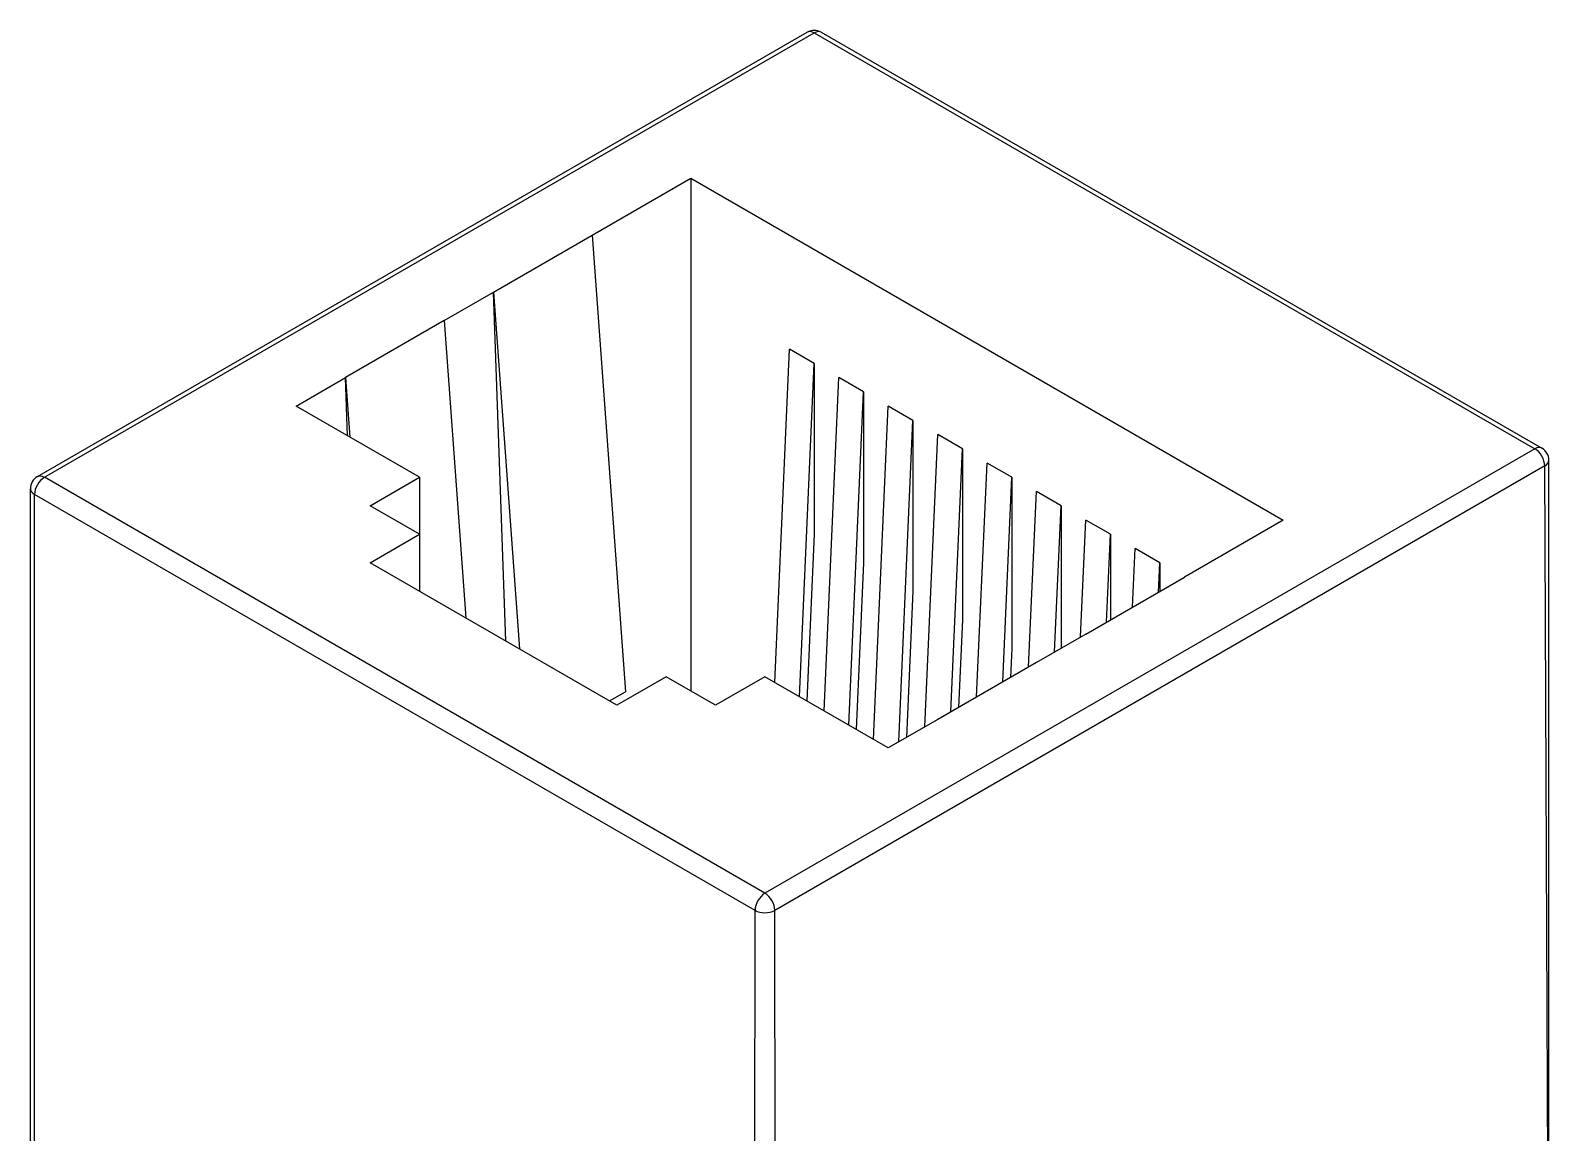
# Model space of a CAD drawing. Header units: millimetres. Extents: x 98 to 524, y -2487 to -1043.
# Drawn here: x 266.01 to 287.77, y -1241.25 to -1225.45 of the extents above; entities that cross this region are included whole.
import ezdxf

# ---------------------------------------------------------------- set-up
doc = ezdxf.new("R2010")
doc.units = ezdxf.units.MM
doc.layers.get('0').update_dxf_attribs({"lineweight": 18})

msp = doc.modelspace()

# ---------------------------------------------------------------- linework, layer by layer
at = {"color": 7, "lineweight": -3, "ltscale": 0.318434}
for p, q in [((266.108, -1231.848), (277.139, -1225.48)), ((266.208, -1231.858), (277.239, -1225.49)), ((287.563, -1231.45), (276.532, -1237.819)), ((287.704, -1231.695), (276.673, -1238.064))]:
    msp.add_line(p, q, dxfattribs=at)
at = {"color": 7, "lineweight": -3, "ltscale": 0.298021}
for p, q in [((277.239, -1225.49), (287.563, -1231.45)), ((277.339, -1225.48), (287.663, -1231.44)), ((276.532, -1237.819), (266.208, -1231.858)), ((276.39, -1238.064), (266.067, -1232.103))]:
    msp.add_line(p, q, dxfattribs=at)
at = {"color": 7, "lineweight": -3, "ltscale": 0.040825}
for p, q in [((274.057, -1228.388), (275.471, -1227.572)), ((272.643, -1229.205), (274.057, -1228.388)), ((271.935, -1229.613), (270.521, -1230.429)), ((271.582, -1231.858), (271.582, -1233.491)), ((283.956, -1232.471), (282.542, -1233.287)), ((281.128, -1234.104), (282.542, -1233.287)), ((280.421, -1234.512), (279.007, -1235.328))]:
    msp.add_line(p, q, dxfattribs=at)
at = {"color": 7, "lineweight": -3, "ltscale": 0.244949}
msp.add_line((275.471, -1227.572), (283.956, -1232.471), dxfattribs=at)
at = {"color": 7, "lineweight": -3, "ltscale": 0.183712}
msp.add_line((275.471, -1227.572), (275.471, -1234.92), dxfattribs=at)
at = {"color": 7, "lineweight": -3, "ltscale": 0.164031}
msp.add_line((274.057, -1228.388), (274.532, -1234.932), dxfattribs=at)
at = {"color": 7, "lineweight": -3, "ltscale": 0.020412}
for p, q in [((271.935, -1229.613), (272.643, -1229.205)), ((269.814, -1230.838), (270.521, -1230.429)), ((270.875, -1232.266), (271.582, -1231.858)), ((271.582, -1232.675), (270.875, -1232.266)), ((270.875, -1233.083), (271.582, -1232.675)), ((271.582, -1232.675), (271.582, -1233.491)), ((281.128, -1234.104), (280.421, -1234.512)), ((275.117, -1234.716), (274.41, -1235.124)), ((275.825, -1235.124), (275.117, -1234.716)), ((276.532, -1234.716), (275.825, -1235.124)), ((279.007, -1235.328), (278.299, -1235.737))]:
    msp.add_line(p, q, dxfattribs=at)
at = {"color": 7, "lineweight": -3, "ltscale": 0.125139}
msp.add_line((272.822, -1234.207), (272.643, -1229.205), dxfattribs=at)
at = {"color": 7, "lineweight": -3, "ltscale": 0.128169}
msp.add_line((272.643, -1229.205), (273.014, -1234.318), dxfattribs=at)
at = {"color": 7, "lineweight": -3, "ltscale": 0.106807}
msp.add_line((271.935, -1229.613), (272.245, -1233.874), dxfattribs=at)
at = {"color": 7, "lineweight": -3, "ltscale": 0.119542}
for p, q in [((276.674, -1234.798), (276.885, -1230.021)), ((277.028, -1235.002), (277.239, -1230.225)), ((277.381, -1235.206), (277.592, -1230.429)), ((277.735, -1235.411), (277.946, -1230.633)), ((278.088, -1235.615), (278.299, -1230.838))]:
    msp.add_line(p, q, dxfattribs=at)
at = {"color": 7, "lineweight": -3, "ltscale": 0.010206}
for p, q in [((277.239, -1230.225), (276.885, -1230.021)), ((277.946, -1230.633), (277.592, -1230.429)), ((278.653, -1231.042), (278.299, -1230.838)), ((279.36, -1231.45), (279.007, -1231.246)), ((280.067, -1231.858), (279.714, -1231.654)), ((280.774, -1232.266), (280.421, -1232.062)), ((281.481, -1232.675), (281.128, -1232.471)), ((282.189, -1233.083), (281.835, -1232.879)), ((282.189, -1233.083), (282.189, -1233.491))]:
    msp.add_line(p, q, dxfattribs=at)
at = {"color": 7, "lineweight": -3, "ltscale": 0.020856}
msp.add_line((270.551, -1231.263), (270.521, -1230.429), dxfattribs=at)
at = {"color": 7, "lineweight": -3, "ltscale": 0.021362}
msp.add_line((270.521, -1230.429), (270.583, -1231.282), dxfattribs=at)
at = {"color": 7, "lineweight": -3, "ltscale": 0.061237}
for p, q in [((277.239, -1230.225), (277.239, -1232.675)), ((277.946, -1230.633), (277.946, -1233.083)), ((278.653, -1231.042), (278.653, -1233.491)), ((279.36, -1231.45), (279.36, -1233.899)), ((280.067, -1231.858), (280.067, -1234.308))]:
    msp.add_line(p, q, dxfattribs=at)
at = {"color": 7, "lineweight": -3, "ltscale": 0.051031}
for p, q in [((271.582, -1231.858), (269.814, -1230.838)), ((280.774, -1232.266), (280.774, -1234.308)), ((278.299, -1235.737), (276.532, -1234.716))]:
    msp.add_line(p, q, dxfattribs=at)
at = {"color": 7, "lineweight": -3, "ltscale": 0.115323}
msp.add_line((278.449, -1235.65), (278.653, -1231.042), dxfattribs=at)
at = {"color": 7, "lineweight": -3, "ltscale": 0.104839}
msp.add_line((278.821, -1235.435), (279.007, -1231.246), dxfattribs=at)
at = {"color": 7, "lineweight": -3, "ltscale": 0.094355}
msp.add_line((279.193, -1235.221), (279.36, -1231.45), dxfattribs=at)
at = {"color": 7, "lineweight": -3, "ltscale": 0.083871}
msp.add_line((279.565, -1235.006), (279.714, -1231.654), dxfattribs=at)
at = {"color": 7, "lineweight": -3, "ltscale": 0.404166}
for p, q in [((287.774, -1246.882), (287.704, -1231.695)), ((276.691, -1253.086), (276.673, -1238.064))]:
    msp.add_line(p, q, dxfattribs=at)
at = {"color": 7, "lineweight": -3, "ltscale": 0.405362}
msp.add_line((287.763, -1246.876), (287.763, -1231.613), dxfattribs=at)
at = {"color": 7, "lineweight": -3, "ltscale": 0.073387}
msp.add_line((279.938, -1234.791), (280.067, -1231.858), dxfattribs=at)
at = {"color": 7, "lineweight": -3, "ltscale": 0.462516}
msp.add_line((266.008, -1247.911), (266.008, -1232.022), dxfattribs=at)
at = {"color": 7, "lineweight": -3, "ltscale": 0.461321}
msp.add_line((266.067, -1247.942), (266.067, -1232.103), dxfattribs=at)
at = {"color": 7, "lineweight": -3, "ltscale": 0.062903}
msp.add_line((280.31, -1234.576), (280.421, -1232.062), dxfattribs=at)
at = {"color": 7, "lineweight": -3, "ltscale": 0.05242}
for p, q in [((280.682, -1234.361), (280.774, -1232.266)), ((278.653, -1233.491), (278.56, -1235.586))]:
    msp.add_line(p, q, dxfattribs=at)
at = {"color": 7, "lineweight": -3, "ltscale": 0.041935}
msp.add_line((281.054, -1234.146), (281.128, -1232.471), dxfattribs=at)
at = {"color": 7, "lineweight": -3, "ltscale": 0.059771}
for p, q in [((277.239, -1232.675), (277.133, -1235.063)), ((277.946, -1233.083), (277.84, -1235.472))]:
    msp.add_line(p, q, dxfattribs=at)
at = {"color": 7, "lineweight": -3, "ltscale": 0.031452}
for p, q in [((281.426, -1233.932), (281.481, -1232.675)), ((279.36, -1233.899), (279.305, -1235.156))]:
    msp.add_line(p, q, dxfattribs=at)
at = {"color": 7, "lineweight": -3, "ltscale": 0.030619}
msp.add_line((281.481, -1232.675), (281.481, -1233.899), dxfattribs=at)
at = {"color": 7, "lineweight": -3, "ltscale": 0.020968}
msp.add_line((281.798, -1233.717), (281.835, -1232.879), dxfattribs=at)
at = {"color": 7, "lineweight": -3, "ltscale": 0.102062}
msp.add_line((274.41, -1235.124), (270.875, -1233.083), dxfattribs=at)
at = {"color": 7, "lineweight": -3, "ltscale": 0.010484}
for p, q in [((282.17, -1233.502), (282.189, -1233.083)), ((280.067, -1234.308), (280.049, -1234.727))]:
    msp.add_line(p, q, dxfattribs=at)
at = {"color": 7, "lineweight": -3, "ltscale": 0.006556}
msp.add_line((274.305, -1235.063), (274.532, -1234.932), dxfattribs=at)
at = {"color": 7, "lineweight": -3, "ltscale": 0.408249}
msp.add_line((276.385, -1252.897), (276.39, -1238.064), dxfattribs=at)
at = {"color": 7, "lineweight": -3}
for centre, radius, start, end in [((277.239, -1225.653), 0.2, 60, 120), ((287.561, -1231.614), 0.202, 0.2183, 59.6643), ((266.21, -1232.022), 0.202, 120.3357, 179.7816)]:
    msp.add_arc(centre, radius, start, end, dxfattribs=at)
for centre, major_axis, start_param, end_param in [((277.239, -1225.653), (-0.1, 0.173), 5.497787, 6.283185), ((277.239, -1225.653), (0.1, 0.173), 0, 0.785398), ((287.563, -1231.613), (0.1, 0.173), 0, 0.785398), ((287.563, -1231.613), (0.1, -0.173), 0.785398, 2.356194), ((287.563, -1231.613), (0.2, 0), 5.497787, 6.283185), ((266.208, -1232.022), (-0.1, -0.173), 3.926991, 5.497787), ((266.208, -1232.022), (-0.1, 0.173), 5.497787, 6.283185), ((266.208, -1232.022), (0.2, 0), 3.141593, 3.926991), ((276.532, -1237.982), (-0.1, -0.173), 3.926991, 5.497787), ((276.532, -1237.982), (0.1, -0.173), 0.785398, 2.356194), ((276.532, -1237.982), (0.2, 0), 3.926991, 5.497787)]:
    msp.add_ellipse(centre, major_axis=major_axis, ratio=0.57735, start_param=start_param, end_param=end_param, dxfattribs=at)

doc.saveas('drawing.dxf')
